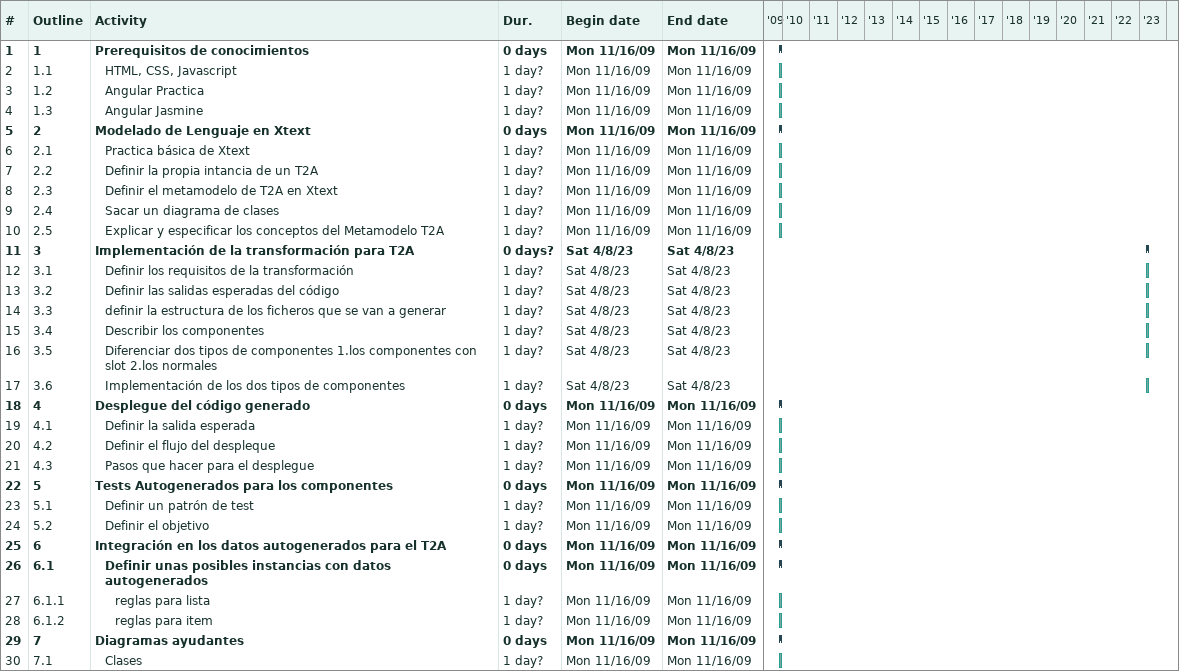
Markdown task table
| ID | WBS | Task | Duration | Start | Finish |
|---|---|---|---|---|---|
| 1 | 1 | **Prerequisitos de conocimientos** | 0d | 2009-11-16 | 2009-11-16 |
| 2 | 1.1 | HTML, CSS, Javascript | 1d? | 2009-11-16 | 2009-11-16 |
| 3 | 1.2 | Angular Practica | 1d? | 2009-11-16 | 2009-11-16 |
| 4 | 1.3 | Angular Jasmine | 1d? | 2009-11-16 | 2009-11-16 |
| 5 | 2 | **Modelado de Lenguaje en Xtext** | 0d | 2009-11-16 | 2009-11-16 |
| 6 | 2.1 | Practica básica de Xtext | 1d? | 2009-11-16 | 2009-11-16 |
| 7 | 2.2 | Definir la propia intancia de un T2A | 1d? | 2009-11-16 | 2009-11-16 |
| 8 | 2.3 | Definir el metamodelo de T2A en Xtext | 1d? | 2009-11-16 | 2009-11-16 |
| 9 | 2.4 | Sacar un diagrama de clases | 1d? | 2009-11-16 | 2009-11-16 |
| 10 | 2.5 | Explicar y especificar los conceptos del Metamodelo T2A | 1d? | 2009-11-16 | 2009-11-16 |
| 11 | 3 | **Implementación de la transformación para T2A** | 0d? | 2023-04-08 | 2023-04-08 |
| 12 | 3.1 | Definir los requisitos de la transformación | 1d? | 2023-04-08 | 2023-04-08 |
| 13 | 3.2 | Definir las salidas esperadas del código | 1d? | 2023-04-08 | 2023-04-08 |
| 14 | 3.3 | definir la estructura de los ficheros que se van a generar | 1d? | 2023-04-08 | 2023-04-08 |
| 15 | 3.4 | Describir los componentes | 1d? | 2023-04-08 | 2023-04-08 |
| 16 | 3.5 | Diferenciar dos tipos de componentes 1.los componentes con slot 2.los normales | 1d? | 2023-04-08 | 2023-04-08 |
| 17 | 3.6 | Implementación de los dos tipos de componentes | 1d? | 2023-04-08 | 2023-04-08 |
| 18 | 4 | **Desplegue del código generado** | 0d | 2009-11-16 | 2009-11-16 |
| 19 | 4.1 | Definir la salida esperada | 1d? | 2009-11-16 | 2009-11-16 |
| 20 | 4.2 | Definir el flujo del despleque | 1d? | 2009-11-16 | 2009-11-16 |
| 21 | 4.3 | Pasos que hacer para el desplegue | 1d? | 2009-11-16 | 2009-11-16 |
| 22 | 5 | **Tests Autogenerados para los componentes** | 0d | 2009-11-16 | 2009-11-16 |
| 23 | 5.1 | Definir un patrón de test | 1d? | 2009-11-16 | 2009-11-16 |
| 24 | 5.2 | Definir el objetivo | 1d? | 2009-11-16 | 2009-11-16 |
| 25 | 6 | **Integración en los datos autogenerados para el T2A** | 0d | 2009-11-16 | 2009-11-16 |
| 26 | 6.1 | **Definir unas posibles instancias con datos autogenerados** | 0d | 2009-11-16 | 2009-11-16 |
| 27 | 6.1.1 | reglas para lista | 1d? | 2009-11-16 | 2009-11-16 |
| 28 | 6.1.2 | reglas para item | 1d? | 2009-11-16 | 2009-11-16 |
| 29 | 7 | **Diagramas ayudantes** | 0d | 2009-11-16 | 2009-11-16 |
| 30 | 7.1 | Clases | 1d? | 2009-11-16 | 2009-11-16 |
